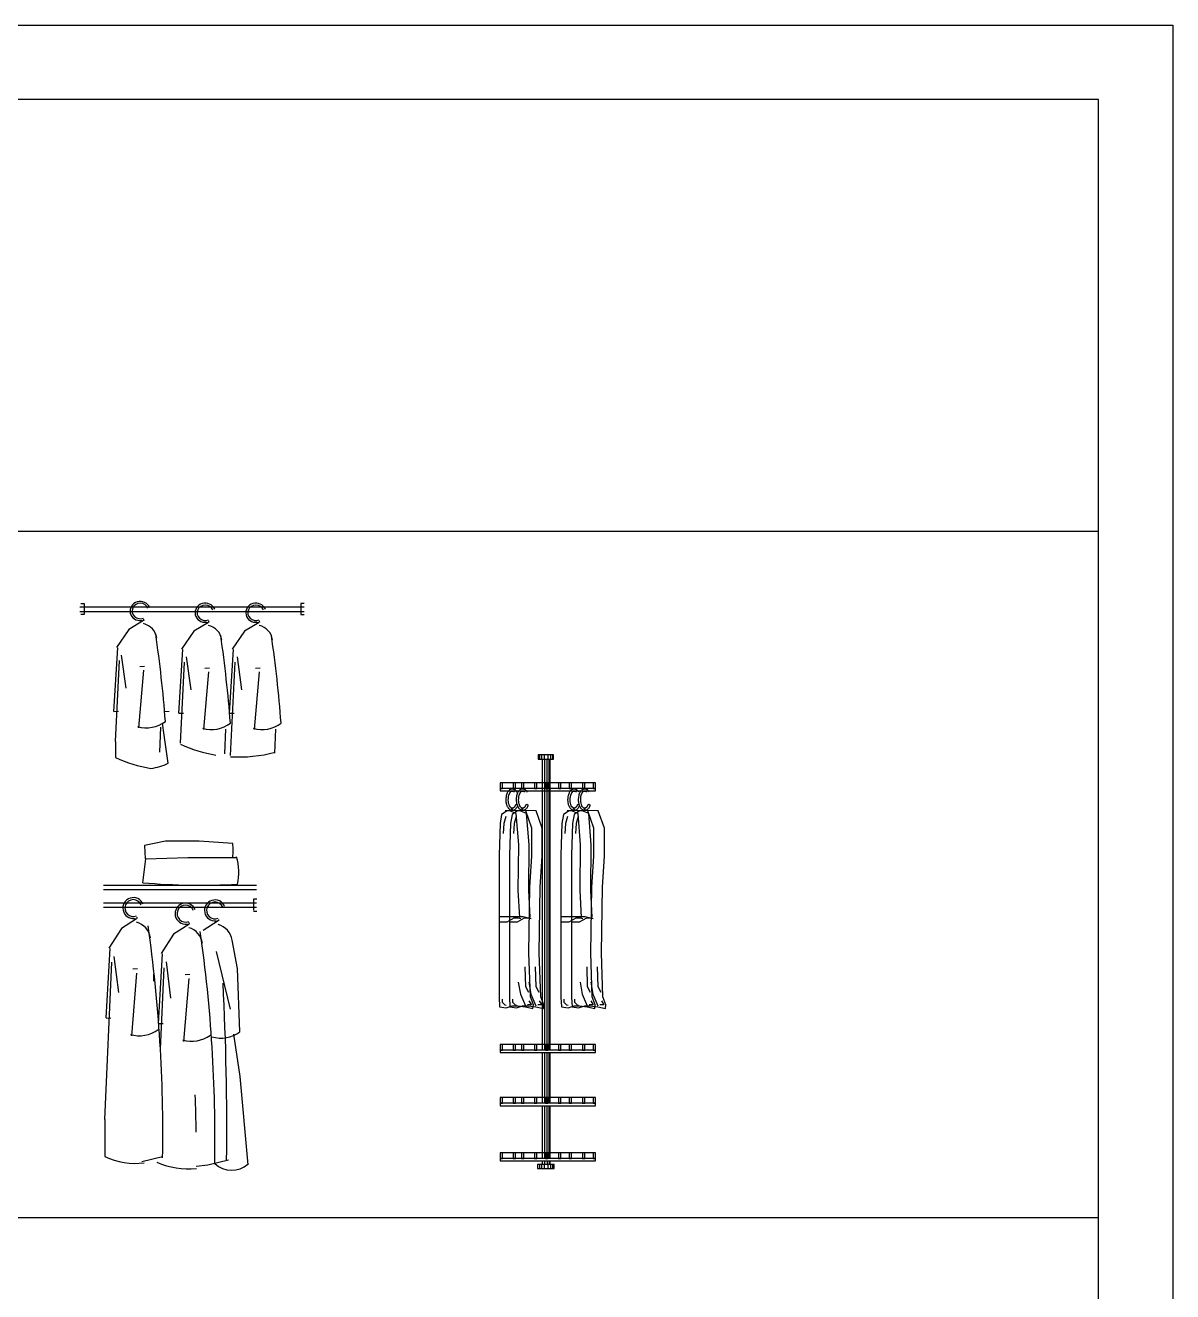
# Model space of a CAD drawing. Header units: inches. Extents: x 8.4 to 50.9, y 14.4 to 39.2.
# Drawn here: x 24.16 to 29.37, y 33.47 to 39.22 of the extents above; entities that cross this region are included whole.
import ezdxf

# ---------------------------------------------------------------- set-up
doc = ezdxf.new("R2010")
doc.units = ezdxf.units.IN
doc.header["$MEASUREMENT"] = 0
for name, color, linetype in [('02', 2, 'Continuous'), ('1', 1, 'Continuous'), ('kadrbm', 4, 'Continuous')]:
    doc.layers.add(name, color=color, linetype=linetype)

# ---------------------------------------------------------------- blocks, each defined once
blk = doc.blocks.new('kadrbm')
at = {"layer": 'kadrbm', "color": 4}
blk.add_lwpolyline([(0, 0), (0, 24.7972), (21, 24.7972), (21, 0), (0, 0)], close=True, dxfattribs=at)
blk.add_lwpolyline([(20.6631, 0.3257), (20.6631, 24.4603), (0.3369, 24.4603), (0.3369, 0.3257), (20.6631, 0.3257)], dxfattribs=at)

msp = doc.modelspace()

# ---------------------------------------------------------------- linework, layer by layer
at = {"layer": '02'}
for p, q in [((24.408, 36.5951), (24.4233, 36.5951)), ((24.4233, 36.5951), (24.4233, 36.5455)), ((25.4088, 36.5951), (25.4088, 36.5455)), ((25.4242, 36.5951), (25.4088, 36.5951)), ((24.4043, 36.5795), (25.4243, 36.5795)), ((24.4043, 36.5595), (25.4243, 36.5595)), ((24.4233, 36.5455), (24.408, 36.5455)), ((25.4088, 36.5455), (25.4242, 36.5455)), ((24.6262, 36.4768), (24.5702, 36.3959)), ((24.6934, 36.5173), (24.6262, 36.4768)), ((24.6842, 36.5179), (24.6846, 36.512)), ((24.6938, 36.5237), (24.6942, 36.5178)), ((24.9889, 36.5094), (24.9217, 36.4689)), ((24.9798, 36.51), (24.9801, 36.5041)), ((24.9893, 36.5158), (24.9897, 36.5099)), ((25.2193, 36.5094), (25.1521, 36.4689)), ((25.2101, 36.51), (25.2105, 36.5041)), ((25.2197, 36.5158), (25.2201, 36.5099)), ((24.9217, 36.4689), (24.8657, 36.388)), ((25.1521, 36.4689), (25.0961, 36.388)), ((24.5748, 36.3946), (24.5569, 36.1048)), ((24.8703, 36.3867), (24.8524, 36.0969)), ((25.1007, 36.3867), (25.0828, 36.0969)), ((24.5659, 35.9686), (24.5837, 36.3367)), ((24.5925, 36.3613), (24.6123, 36.2107)), ((24.6768, 36.3095), (24.6976, 36.3106)), ((24.8615, 35.9607), (24.8792, 36.3288)), ((24.888, 36.3534), (24.9079, 36.2028)), ((25.0891, 35.9042), (25.1096, 36.3288)), ((25.1184, 36.3534), (25.1382, 36.2028)), ((24.672, 36.0301), (24.6946, 36.292)), ((24.9675, 36.0222), (24.9901, 36.2841)), ((24.9723, 36.3016), (24.9931, 36.3027)), ((25.1979, 36.0222), (25.2205, 36.2841)), ((25.2027, 36.3016), (25.2235, 36.3027)), ((24.5588, 36.1042), (24.5796, 36.1054)), ((24.7892, 36.1042), (24.81, 36.1054)), ((24.8543, 36.0963), (24.8751, 36.0975)), ((25.0847, 36.0963), (25.1055, 36.0975)), ((24.767, 35.9196), (24.7721, 36.033)), ((24.7876, 35.9971), (24.7802, 36.051)), ((25.0625, 35.9117), (25.0676, 36.0251)), ((25.2907, 35.9153), (25.2956, 36.0251)), ((24.5659, 35.9686), (24.5659, 35.8951)), ((24.8055, 35.8696), (24.7876, 35.9971)), ((26.4934, 35.9081), (26.4934, 35.8881)), ((26.5023, 35.9081), (26.5023, 35.8881)), ((26.5142, 35.9081), (26.5142, 35.8881)), ((26.5312, 35.9081), (26.5312, 35.8881)), ((26.5432, 35.9081), (26.5432, 35.8881)), ((26.5521, 35.9081), (26.5521, 35.8881)), ((26.5068, 34.566, 0.3071), (26.5068, 35.8878, 0.3429)), ((26.5176, 34.566, 0.3071), (26.5176, 35.8878, 0.3429)), ((26.5284, 34.566, 0.3071), (26.5284, 35.8878, 0.3429)), ((26.537, 34.566, 0.3071), (26.537, 35.8878, 0.3429)), ((26.5426, 34.566, 0.3071), (26.5426, 35.8878, 0.3429)), ((26.7372, 35.7805), (26.3139, 35.7805)), ((26.3847, 35.6807), (26.3886, 35.6839)), ((26.3886, 35.6839), (26.3929, 35.6801)), ((26.3929, 35.6801), (26.3932, 35.676)), ((26.4318, 35.6807), (26.4357, 35.6839)), ((26.4357, 35.6839), (26.44, 35.6801)), ((26.44, 35.6801), (26.4403, 35.676)), ((26.6657, 35.6807), (26.6696, 35.6839)), ((26.6696, 35.6839), (26.6739, 35.6801)), ((26.6739, 35.6801), (26.6742, 35.676)), ((26.7139, 35.6807), (26.7178, 35.6839)), ((26.7178, 35.6839), (26.7221, 35.6801)), ((26.7221, 35.6801), (26.7224, 35.676)), ((26.3214, 35.6371), (26.3145, 35.5958)), ((26.3467, 35.6531), (26.3214, 35.6371)), ((26.3398, 35.6279), (26.3306, 35.5958)), ((26.3581, 35.6531), (26.3375, 35.6531)), ((26.388, 35.6417), (26.3581, 35.6531)), ((26.3685, 35.6371), (26.3616, 35.5958)), ((26.3742, 35.6554), (26.365, 35.6669)), ((26.3938, 35.6531), (26.3685, 35.6371)), ((26.4316, 35.6531), (26.3742, 35.6554)), ((26.3869, 35.6279), (26.3777, 35.5958)), ((26.4053, 35.6531), (26.3846, 35.6531)), ((26.3995, 35.4994), (26.388, 35.6417)), ((26.4351, 35.6417), (26.4053, 35.6531)), ((26.4213, 35.6554), (26.4121, 35.6669)), ((26.4787, 35.6531), (26.4213, 35.6554)), ((26.4592, 35.5751), (26.4316, 35.6531)), ((26.4466, 35.4994), (26.4351, 35.6417)), ((26.5063, 35.5751), (26.4787, 35.6531)), ((26.6024, 35.6371), (26.5955, 35.5958)), ((26.6277, 35.6531), (26.6024, 35.6371)), ((26.6208, 35.6279), (26.6116, 35.5958)), ((26.6391, 35.6531), (26.6185, 35.6531)), ((26.669, 35.6417), (26.6391, 35.6531)), ((26.6506, 35.6371), (26.6437, 35.5958)), ((26.6552, 35.6554), (26.646, 35.6669)), ((26.6759, 35.6531), (26.6506, 35.6371)), ((26.7126, 35.6531), (26.6552, 35.6554)), ((26.669, 35.6279), (26.6598, 35.5958)), ((26.6874, 35.6531), (26.6667, 35.6531)), ((26.6805, 35.4994), (26.669, 35.6417)), ((26.7172, 35.6417), (26.6874, 35.6531)), ((26.7034, 35.6554), (26.6943, 35.6669)), ((26.7608, 35.6531), (26.7034, 35.6554)), ((26.7402, 35.5751), (26.7126, 35.6531)), ((26.7287, 35.4994), (26.7172, 35.6417)), ((26.7884, 35.5751), (26.7608, 35.6531)), ((26.3145, 35.5958), (26.3099, 35.4512)), ((26.3306, 35.5958), (26.3283, 35.5499)), ((26.3616, 35.5958), (26.357, 35.4512)), ((26.3777, 35.5958), (26.3754, 35.5499)), ((26.4592, 35.4466), (26.4592, 35.5751)), ((26.5063, 35.4466), (26.5063, 35.5751)), ((26.5955, 35.5958), (26.5909, 35.4512)), ((26.6116, 35.5958), (26.6093, 35.5499)), ((26.6437, 35.5958), (26.6391, 35.4512)), ((26.6598, 35.5958), (26.6575, 35.5499)), ((26.7402, 35.4466), (26.7402, 35.5751)), ((26.7884, 35.4466), (26.7884, 35.5751)), ((24.7926, 35.5153), (24.6985, 35.4965)), ((24.9457, 35.5153), (24.7926, 35.5153)), ((25.0994, 35.5046), (24.9457, 35.5153)), ((26.3972, 35.2929), (26.3995, 35.4994)), ((26.4443, 35.2929), (26.4466, 35.4994)), ((26.6782, 35.2929), (26.6805, 35.4994)), ((26.7264, 35.2929), (26.7287, 35.4994)), ((24.6985, 35.4965), (24.7005, 35.435)), ((24.7033, 35.4351), (24.8947, 35.4415)), ((24.8947, 35.4415), (25.1177, 35.4415)), ((26.3099, 35.4512), (26.3099, 35.2355)), ((26.357, 35.4512), (26.357, 35.2355)), ((26.45, 35.3066), (26.4592, 35.4466)), ((26.4971, 35.3066), (26.5063, 35.4466)), ((26.5909, 35.4512), (26.5909, 35.2355)), ((26.6391, 35.4512), (26.6391, 35.2355)), ((26.731, 35.3066), (26.7402, 35.4466)), ((26.7792, 35.3066), (26.7884, 35.4466)), ((24.6905, 35.3267), (24.7033, 35.4351)), ((24.5118, 35.3153), (25.2068, 35.3153)), ((24.5118, 35.2953), (25.2068, 35.2953)), ((26.4041, 35.169), (26.3972, 35.2929)), ((26.4512, 35.169), (26.4443, 35.2929)), ((26.4454, 35.0083), (26.45, 35.3066)), ((26.4925, 35.0083), (26.4971, 35.3066)), ((26.6851, 35.169), (26.6782, 35.2929)), ((26.7264, 35.0083), (26.731, 35.3066)), ((26.7333, 35.169), (26.7264, 35.2929)), ((26.7746, 35.0083), (26.7792, 35.3066)), ((24.5118, 35.2349), (25.2068, 35.2349)), ((24.5118, 35.2149), (25.2068, 35.2149)), ((25.193, 35.2522), (25.193, 35.2026)), ((25.2084, 35.2522), (25.193, 35.2522)), ((26.3099, 35.2355), (26.3099, 34.9601)), ((26.357, 35.2355), (26.357, 34.9601)), ((26.5909, 35.2355), (26.5909, 34.9601)), ((26.6391, 35.2355), (26.6391, 34.9601)), ((24.6621, 35.1624), (24.5932, 35.1181)), ((24.6528, 35.1644), (24.6532, 35.158)), ((24.6626, 35.1707), (24.6629, 35.1643)), ((25.0238, 35.1538), (25.0242, 35.1474)), ((25.0336, 35.1601), (25.034, 35.1537)), ((25.193, 35.1973), (25.2084, 35.1973)), ((26.3099, 35.1713), (26.3099, 35.1483)), ((26.3719, 35.1713), (26.3099, 35.1713)), ((26.3467, 35.1483), (26.3788, 35.1667)), ((26.357, 35.1713), (26.357, 35.1483)), ((26.419, 35.1713), (26.357, 35.1713)), ((26.4087, 35.1621), (26.3719, 35.1713)), ((26.3788, 35.1667), (26.3972, 35.1667)), ((26.3938, 35.1483), (26.4259, 35.1667)), ((26.4558, 35.1621), (26.419, 35.1713)), ((26.4259, 35.1667), (26.4443, 35.1667)), ((26.5909, 35.1713), (26.5909, 35.1483)), ((26.6529, 35.1713), (26.5909, 35.1713)), ((26.6277, 35.1483), (26.6598, 35.1667)), ((26.6391, 35.1713), (26.6391, 35.1483)), ((26.7011, 35.1713), (26.6391, 35.1713)), ((26.6897, 35.1621), (26.6529, 35.1713)), ((26.6598, 35.1667), (26.6782, 35.1667)), ((26.6759, 35.1483), (26.708, 35.1667)), ((26.7379, 35.1621), (26.7011, 35.1713)), ((26.708, 35.1667), (26.7264, 35.1667)), ((24.5932, 35.1181), (24.5358, 35.0299)), ((24.8993, 35.1371), (24.8304, 35.0929)), ((24.89, 35.1392), (24.8904, 35.1328)), ((24.8998, 35.1455), (24.9002, 35.1391)), ((25.0331, 35.1531), (24.9642, 35.1089)), ((26.3099, 35.1483), (26.3467, 35.1483)), ((26.357, 35.1483), (26.3938, 35.1483)), ((26.5909, 35.1483), (26.6277, 35.1483)), ((26.6391, 35.1483), (26.6759, 35.1483)), ((24.8304, 35.0929), (24.773, 35.0047)), ((25.1205, 34.9369), (25.0957, 35.0661)), ((24.5405, 35.0285), (24.5222, 34.7124)), ((24.5587, 34.9922), (24.579, 34.8278)), ((24.7777, 35.0033), (24.7594, 34.6872)), ((25.0891, 34.7517), (25.0255, 35.0149)), ((26.4523, 34.8087), (26.4454, 35.0083)), ((26.4994, 34.8087), (26.4925, 35.0083)), ((26.7333, 34.8087), (26.7264, 35.0083)), ((26.7815, 34.8087), (26.7746, 35.0083)), ((24.5172, 34.2507), (24.5496, 34.9653)), ((24.6451, 34.9356), (24.6664, 34.9369)), ((24.7701, 34.5706), (24.7869, 34.9401)), ((24.7959, 34.967), (24.8162, 34.8026)), ((25.131, 34.6493), (25.1205, 34.9369)), ((26.3099, 34.9601), (26.3099, 34.8661)), ((26.357, 34.9601), (26.357, 34.8661)), ((26.427, 34.9441), (26.4293, 34.8546)), ((26.4741, 34.9441), (26.4764, 34.8546)), ((26.5909, 34.9601), (26.5909, 34.8661)), ((26.6391, 34.9601), (26.6391, 34.8661)), ((26.708, 34.9441), (26.7103, 34.8546)), ((26.7563, 34.9441), (26.7586, 34.8546)), ((24.6402, 34.6309), (24.6634, 34.9165)), ((24.739, 34.9116), (24.739, 34.8798)), ((24.8774, 34.6056), (24.9006, 34.8913)), ((24.8823, 34.9104), (24.9036, 34.9117)), ((26.3099, 34.8661), (26.3099, 34.8064)), ((26.357, 34.8661), (26.357, 34.8064)), ((26.3972, 34.8752), (26.4064, 34.8202)), ((26.4443, 34.8752), (26.4535, 34.8202)), ((26.5909, 34.8661), (26.5909, 34.8064)), ((26.6391, 34.8661), (26.6391, 34.8064)), ((26.6782, 34.8752), (26.6874, 34.8202)), ((26.7264, 34.8752), (26.7356, 34.8202)), ((26.4064, 34.8202), (26.4293, 34.7674)), ((26.4293, 34.8546), (26.4431, 34.8293)), ((26.4661, 34.772), (26.4523, 34.8087)), ((26.4535, 34.8202), (26.4764, 34.7674)), ((26.4764, 34.8546), (26.4902, 34.8293)), ((26.5132, 34.772), (26.4994, 34.8087)), ((26.6874, 34.8202), (26.7103, 34.7674)), ((26.7103, 34.8546), (26.7241, 34.8293)), ((26.7471, 34.772), (26.7333, 34.8087)), ((26.7356, 34.8202), (26.7586, 34.7674)), ((26.7586, 34.8546), (26.7723, 34.8293)), ((26.7953, 34.772), (26.7815, 34.8087)), ((26.3099, 34.8064), (26.3122, 34.7628)), ((26.3122, 34.7628), (26.3421, 34.7582)), ((26.3237, 34.7972), (26.3237, 34.7835)), ((26.3237, 34.7835), (26.3352, 34.772)), ((26.3352, 34.772), (26.3421, 34.7697)), ((26.3421, 34.7582), (26.3696, 34.7674)), ((26.357, 34.8064), (26.3593, 34.7628)), ((26.3593, 34.7628), (26.3892, 34.7582)), ((26.3696, 34.7674), (26.3949, 34.7674)), ((26.3708, 34.7972), (26.3708, 34.7835)), ((26.3708, 34.7835), (26.3823, 34.772)), ((26.3823, 34.772), (26.3892, 34.7697)), ((26.3892, 34.7582), (26.4167, 34.7674)), ((26.3949, 34.7674), (26.4293, 34.7628)), ((26.4167, 34.7674), (26.442, 34.7674)), ((26.4293, 34.7628), (26.4638, 34.7559)), ((26.4569, 34.772), (26.4385, 34.772)), ((26.442, 34.7674), (26.4764, 34.7628)), ((26.4454, 34.7903), (26.4569, 34.772)), ((26.4638, 34.7559), (26.4661, 34.772)), ((26.4764, 34.7628), (26.5109, 34.7559)), ((26.504, 34.772), (26.4856, 34.772)), ((26.4925, 34.7903), (26.504, 34.772)), ((26.5109, 34.7559), (26.5132, 34.772)), ((26.5909, 34.8064), (26.5932, 34.7628)), ((26.5932, 34.7628), (26.6231, 34.7582)), ((26.6047, 34.7972), (26.6047, 34.7835)), ((26.6047, 34.7835), (26.6162, 34.772)), ((26.6162, 34.772), (26.6231, 34.7697)), ((26.6231, 34.7582), (26.6506, 34.7674)), ((26.6391, 34.8064), (26.6414, 34.7628)), ((26.6414, 34.7628), (26.6713, 34.7582)), ((26.6506, 34.7674), (26.6759, 34.7674)), ((26.6529, 34.7972), (26.6529, 34.7835)), ((26.6529, 34.7835), (26.6644, 34.772)), ((26.6644, 34.772), (26.6713, 34.7697)), ((26.6713, 34.7582), (26.6988, 34.7674)), ((26.6759, 34.7674), (26.7103, 34.7628)), ((26.6988, 34.7674), (26.7241, 34.7674)), ((26.7103, 34.7628), (26.7448, 34.7559)), ((26.7379, 34.772), (26.7195, 34.772)), ((26.7241, 34.7674), (26.7586, 34.7628)), ((26.7264, 34.7903), (26.7379, 34.772)), ((26.7448, 34.7559), (26.7471, 34.772)), ((26.7586, 34.7628), (26.793, 34.7559)), ((26.7861, 34.772), (26.7677, 34.772)), ((26.7746, 34.7903), (26.7861, 34.772)), ((26.793, 34.7559), (26.7953, 34.772)), ((24.5241, 34.7117), (24.5454, 34.713)), ((24.7613, 34.6865), (24.7826, 34.6878)), ((25.1024, 34.6384), (25.1311, 34.4459)), ((26.7372, 34.5917), (26.3139, 34.5917)), ((26.5068, 34.325, 0.2463), (26.5068, 34.5548, 0.3043)), ((26.5176, 34.325, 0.2463), (26.5176, 34.5548, 0.3043)), ((26.5284, 34.325, 0.2463), (26.5284, 34.5548, 0.3043)), ((26.537, 34.325, 0.2463), (26.537, 34.5548, 0.3043)), ((26.5426, 34.325, 0.2463), (26.5426, 34.5548, 0.3043)), ((25.1311, 34.4459), (25.168, 34.0444)), ((26.7372, 34.3506), (26.3139, 34.3506)), ((26.5068, 34.074, 0.183), (26.5068, 34.3137, 0.2435)), ((26.5176, 34.074, 0.183), (26.5176, 34.3137, 0.2435)), ((26.5284, 34.074, 0.183), (26.5284, 34.3137, 0.2435)), ((26.537, 34.074, 0.183), (26.537, 34.3137, 0.2435)), ((26.5426, 34.074, 0.183), (26.5426, 34.3137, 0.2435)), ((24.5172, 34.2507), (24.5172, 34.0827)), ((24.7803, 34.0819), (24.6855, 34.058)), ((25.0802, 34.0669), (24.9854, 34.043)), ((26.7372, 34.0997), (26.3139, 34.0997)), ((26.5068, 34.0469, 0.1762), (26.5068, 34.0628, 0.1802)), ((26.5159, 34.0628), (26.5159, 34.0469)), ((26.5278, 34.0628), (26.5278, 34.0469)), ((26.5367, 34.0628), (26.5367, 34.0469)), ((26.5426, 34.0469, 0.1762), (26.5426, 34.0628, 0.1802)), ((24.9854, 34.043), (24.9329, 34.0368)), ((26.4934, 34.0469), (26.4934, 34.0281)), ((26.5023, 34.0469), (26.5023, 34.0281)), ((26.5026, 34.0281, 0.1714), (26.5026, 34.0281, 0.1714)), ((26.5142, 34.0469), (26.5142, 34.0281)), ((26.5312, 34.0469), (26.5312, 34.0281)), ((26.5426, 34.0281, 0.1714), (26.5426, 34.0281, 0.1714)), ((26.5432, 34.0469), (26.5432, 34.0281)), ((26.5521, 34.0469), (26.5521, 34.0281))]:
    msp.add_line(p, q, dxfattribs=at)
for points in [[(26.557, 35.9081), (26.4881, 35.9081), (26.4881, 35.8881), (26.557, 35.8881)], [(26.3248, 35.7805), (26.3139, 35.7805), (26.3139, 35.7552), (26.3248, 35.7552)], [(26.7478, 35.7549), (26.3154, 35.7549), (26.3154, 35.7437), (26.7478, 35.7437)], [(26.3843, 35.7805), (26.3734, 35.7805), (26.3734, 35.7552), (26.3843, 35.7552)], [(26.4224, 35.7805), (26.4116, 35.7805), (26.4116, 35.7552), (26.4224, 35.7552)], [(26.482, 35.7805), (26.4711, 35.7805), (26.4711, 35.7552), (26.482, 35.7552)], [(26.531, 35.7805), (26.5201, 35.7805), (26.5201, 35.7552), (26.531, 35.7552)], [(26.5905, 35.7805), (26.5797, 35.7805), (26.5797, 35.7552), (26.5905, 35.7552)], [(26.6396, 35.7805), (26.6287, 35.7805), (26.6287, 35.7552), (26.6396, 35.7552)], [(26.6991, 35.7805), (26.6882, 35.7805), (26.6882, 35.7552), (26.6991, 35.7552)], [(26.7481, 35.7805), (26.7372, 35.7805), (26.7372, 35.7552), (26.7481, 35.7552)], [(26.3248, 34.5917), (26.3139, 34.5917), (26.3139, 34.5663), (26.3248, 34.5663)], [(26.3843, 34.5917), (26.3734, 34.5917), (26.3734, 34.5663), (26.3843, 34.5663)], [(26.4224, 34.5917), (26.4116, 34.5917), (26.4116, 34.5663), (26.4224, 34.5663)], [(26.482, 34.5917), (26.4711, 34.5917), (26.4711, 34.5663), (26.482, 34.5663)], [(26.531, 34.5917), (26.5201, 34.5917), (26.5201, 34.5663), (26.531, 34.5663)], [(26.5905, 34.5917), (26.5797, 34.5917), (26.5797, 34.5663), (26.5905, 34.5663)], [(26.6396, 34.5917), (26.6287, 34.5917), (26.6287, 34.5663), (26.6396, 34.5663)], [(26.6991, 34.5917), (26.6882, 34.5917), (26.6882, 34.5663), (26.6991, 34.5663)], [(26.7481, 34.5917), (26.7372, 34.5917), (26.7372, 34.5663), (26.7481, 34.5663)], [(26.7478, 34.566), (26.3154, 34.566), (26.3154, 34.5548), (26.7478, 34.5548)], [(26.3248, 34.3506), (26.3139, 34.3506), (26.3139, 34.3253), (26.3248, 34.3253)], [(26.3843, 34.3506), (26.3734, 34.3506), (26.3734, 34.3253), (26.3843, 34.3253)], [(26.4224, 34.3506), (26.4116, 34.3506), (26.4116, 34.3253), (26.4224, 34.3253)], [(26.482, 34.3506), (26.4711, 34.3506), (26.4711, 34.3253), (26.482, 34.3253)], [(26.531, 34.3506), (26.5201, 34.3506), (26.5201, 34.3253), (26.531, 34.3253)], [(26.5905, 34.3506), (26.5797, 34.3506), (26.5797, 34.3253), (26.5905, 34.3253)], [(26.6396, 34.3506), (26.6287, 34.3506), (26.6287, 34.3253), (26.6396, 34.3253)], [(26.6991, 34.3506), (26.6882, 34.3506), (26.6882, 34.3253), (26.6991, 34.3253)], [(26.7481, 34.3506), (26.7372, 34.3506), (26.7372, 34.3253), (26.7481, 34.3253)], [(26.7478, 34.325), (26.3154, 34.325), (26.3154, 34.3137), (26.7478, 34.3137)], [(26.3248, 34.0997), (26.3139, 34.0997), (26.3139, 34.0744), (26.3248, 34.0744)], [(26.7478, 34.074), (26.3154, 34.074), (26.3154, 34.0628), (26.7478, 34.0628)], [(26.3843, 34.0997), (26.3734, 34.0997), (26.3734, 34.0744), (26.3843, 34.0744)], [(26.4224, 34.0997), (26.4116, 34.0997), (26.4116, 34.0744), (26.4224, 34.0744)], [(26.482, 34.0997), (26.4711, 34.0997), (26.4711, 34.0744), (26.482, 34.0744)], [(26.531, 34.0997), (26.5201, 34.0997), (26.5201, 34.0744), (26.531, 34.0744)], [(26.5905, 34.0997), (26.5797, 34.0997), (26.5797, 34.0744), (26.5905, 34.0744)], [(26.6396, 34.0997), (26.6287, 34.0997), (26.6287, 34.0744), (26.6396, 34.0744)], [(26.6991, 34.0997), (26.6882, 34.0997), (26.6882, 34.0744), (26.6991, 34.0744)], [(26.7481, 34.0997), (26.7372, 34.0997), (26.7372, 34.0744), (26.7481, 34.0744)], [(26.5606, 34.0469), (26.4848, 34.0469), (26.4848, 34.0281), (26.5606, 34.0281)]]:
    msp.add_lwpolyline(points, close=True, dxfattribs=at)
for centre, radius, start, end in [((25.1281, 36.5433), 0.6451, 245.59065, 260.60451), ((25.1281, 36.5433), 0.6451, 266.53871, 284.64057), ((24.8325, 36.4826), 0.6451, 245.59065, 260.60451), ((24.6909, 36.1095), 0.2659, 277.84341, 295.52294), ((24.8145, 35.4736), 0.2866, 353.57475, 6.22348), ((24.8792, 35.3747), 0.2476, 347.18436, 16.36022), ((24.9545, 38.3578), 3.0426, 265.02247, 273.13093), ((24.659, 34.3897), 0.3381, 245.20144, 276.35801), ((24.8962, 34.3645), 0.3381, 245.20144, 276.35801), ((25.0941, 34.1305), 0.1104, 225.99346, 312.04569)]:
    msp.add_arc(centre, radius, start, end, dxfattribs=at)
for centre, major_axis, ratio, start_param, end_param in [((24.6787, 36.5611), (0.0463, 0), 0.940171, 0.390311, 4.833496), ((24.6787, 36.5611), (0.0373, 0), 0.940171, 0.390311, 5.120669), ((24.9742, 36.5532), (0.0463, 0), 0.940171, 0.390311, 4.833496), ((25.2046, 36.5532), (0.0463, 0), 0.940171, 0.390311, 4.833496), ((24.9742, 36.5532), (0.0373, 0), 0.940171, 0.390311, 5.120669), ((25.2046, 36.5532), (0.0373, 0), 0.940171, 0.390311, 5.120669), ((24.6695, 36.4262), (-0.0859, 0), 0.940171, 3.298028, 4.435331), ((24.965, 36.4183), (-0.0859, 0), 0.940171, 3.298028, 4.435331), ((25.1954, 36.4183), (0.0859, 0), 0.940171, 0.156436, 1.293738), ((18.2643, 35.6225), (-6.5451, 0), 0.940171, 3.212716, 3.277648), ((18.5598, 35.6146), (-6.5451, 0), 0.940171, 3.212716, 3.277648), ((18.7902, 35.6146), (-6.5451, 0), 0.940171, 3.212716, 3.277648), ((24.7056, 36.1602), (0.1379, 0), 0.940171, 4.416713, 5.397037), ((25.0011, 36.1523), (0.1379, 0), 0.940171, 4.416713, 5.397037), ((25.2315, 36.1523), (0.1379, 0), 0.940171, 4.416713, 5.397037), ((24.647, 35.2115), (-0.0336, 0.0336), 1, 4.317302, 8.760487), ((24.647, 35.2115), (-0.0271, 0.0271), 1, 4.317302, 9.04766), ((24.8843, 35.1863), (-0.0336, 0.0336), 1, 4.317302, 8.760487), ((24.8843, 35.1863), (-0.0271, 0.0271), 1, 4.317302, 9.04766), ((25.0181, 35.2009), (0.0336, 0.0336), 1, 5.888098, 10.331283), ((25.0181, 35.2009), (-0.0271, 0.0271), 1, 4.317302, 9.04766), ((24.6376, 35.0629), (-0.0623, 0.0623), 1, 4.083426, 5.220729), ((18.0682, 34.1862), (6.284, 2.3611), 1, 5.907403, 6.064988), ((24.8749, 35.0377), (-0.0623, 0.0623), 1, 4.083426, 5.220729), ((18.3054, 34.161), (6.284, 2.3611), 1, 5.907403, 6.064988), ((25.0087, 35.0523), (-0.0623, 0.0623), 1, 4.083426, 5.220729), ((12.2801, 34.2096), (-7.2862, 10.514), 1, 4.095044, 4.158079), ((24.6747, 34.7728), (-0.1, 0.1), 1, 2.060518, 3.003303), ((25.0457, 34.7622), (-0.1, 0.1), 1, 2.060518, 3.003303), ((24.9119, 34.7476), (-0.1, 0.1), 1, 2.060518, 3.003303), ((-260.1173, 27.1514), (-285.1374, 0), 1, 3.166294, 3.166885)]:
    msp.add_ellipse(centre, major_axis=major_axis, ratio=ratio, start_param=start_param, end_param=end_param, dxfattribs=at)
at = {"layer": '02', "extrusion": (0, 0, -1)}
for centre in [(26.3699, 35.704), (26.417, 35.704), (26.6509, 35.704), (26.6991, 35.704)]:
    msp.add_ellipse(centre, major_axis=(0, 0.0396), ratio=0.461857, start_param=2.198479, end_param=6.771689, dxfattribs=at)
at = {"layer": '02'}
for points in [[(26.3932, 35.676), (26.3932, 35.6759), (26.3931, 35.6759), (26.3922, 35.6732), (26.391, 35.6708), (26.3887, 35.6666), (26.3875, 35.6649), (26.385, 35.6619), (26.3838, 35.6607), (26.3811, 35.6584), (26.3796, 35.6575), (26.3768, 35.6561), (26.3755, 35.6556), (26.3728, 35.655), (26.3714, 35.6548), (26.37, 35.6548), (26.3699, 35.6548), (26.3699, 35.6548), (26.3686, 35.6548), (26.3673, 35.6549), (26.3649, 35.6554), (26.3637, 35.6558), (26.3614, 35.6568), (26.3603, 35.6574), (26.3583, 35.6587), (26.3574, 35.6594), (26.3549, 35.6617), (26.3534, 35.6633), (26.3508, 35.667), (26.3497, 35.6689), (26.3476, 35.6731), (26.3468, 35.6753), (26.3452, 35.6799), (26.3445, 35.6823), (26.3429, 35.6899), (26.3422, 35.6952), (26.3418, 35.706), (26.3421, 35.7114), (26.3434, 35.7206), (26.3441, 35.7243), (26.346, 35.7309), (26.3471, 35.7337), (26.3494, 35.7385), (26.3505, 35.7406), (26.3529, 35.7441), (26.3542, 35.7456), (26.3566, 35.748), (26.3579, 35.749), (26.3605, 35.7508), (26.362, 35.7516), (26.3648, 35.7526), (26.3662, 35.7529), (26.3689, 35.7533), (26.3703, 35.7533), (26.373, 35.753), (26.3744, 35.7528), (26.3769, 35.7519), (26.3781, 35.7514), (26.3804, 35.7501), (26.3815, 35.7493), (26.3834, 35.7477), (26.3844, 35.7468), (26.3869, 35.7441), (26.3883, 35.7421), (26.3897, 35.7396), (26.3899, 35.7393), (26.39, 35.739)], [(26.4403, 35.676), (26.4403, 35.6759), (26.4403, 35.6759), (26.4393, 35.6732), (26.4382, 35.6708), (26.4358, 35.6666), (26.4346, 35.6649), (26.4321, 35.6619), (26.4309, 35.6607), (26.4282, 35.6584), (26.4267, 35.6575), (26.4239, 35.6561), (26.4226, 35.6556), (26.4199, 35.655), (26.4185, 35.6548), (26.4171, 35.6548), (26.417, 35.6548), (26.417, 35.6548), (26.4157, 35.6548), (26.4144, 35.6549), (26.412, 35.6554), (26.4108, 35.6558), (26.4085, 35.6568), (26.4075, 35.6574), (26.4054, 35.6587), (26.4045, 35.6594), (26.402, 35.6617), (26.4005, 35.6633), (26.3979, 35.667), (26.3968, 35.6689), (26.3948, 35.6731), (26.3939, 35.6753), (26.3923, 35.6799), (26.3916, 35.6823), (26.39, 35.6899), (26.3893, 35.6952), (26.3889, 35.706), (26.3892, 35.7114), (26.3905, 35.7206), (26.3913, 35.7243), (26.3932, 35.7309), (26.3942, 35.7337), (26.3965, 35.7385), (26.3976, 35.7406), (26.4001, 35.7441), (26.4013, 35.7456), (26.4037, 35.748), (26.405, 35.749), (26.4076, 35.7508), (26.4091, 35.7516), (26.4119, 35.7526), (26.4133, 35.7529), (26.416, 35.7533), (26.4174, 35.7533), (26.4201, 35.753), (26.4215, 35.7528), (26.424, 35.7519), (26.4252, 35.7514), (26.4275, 35.7501), (26.4286, 35.7493), (26.4306, 35.7477), (26.4315, 35.7468), (26.434, 35.7441), (26.4354, 35.7421), (26.4368, 35.7396), (26.437, 35.7393), (26.4372, 35.739)], [(26.6742, 35.676), (26.6742, 35.6759), (26.6741, 35.6759), (26.6732, 35.6732), (26.672, 35.6708), (26.6697, 35.6666), (26.6685, 35.6649), (26.666, 35.6619), (26.6648, 35.6607), (26.6621, 35.6584), (26.6606, 35.6575), (26.6578, 35.6561), (26.6565, 35.6556), (26.6538, 35.655), (26.6524, 35.6548), (26.651, 35.6548), (26.6509, 35.6548), (26.6509, 35.6548), (26.6496, 35.6548), (26.6483, 35.6549), (26.6459, 35.6554), (26.6447, 35.6558), (26.6424, 35.6568), (26.6413, 35.6574), (26.6393, 35.6587), (26.6384, 35.6594), (26.6359, 35.6617), (26.6344, 35.6633), (26.6318, 35.667), (26.6307, 35.6689), (26.6286, 35.6731), (26.6278, 35.6753), (26.6262, 35.6799), (26.6255, 35.6823), (26.6239, 35.6899), (26.6232, 35.6952), (26.6228, 35.706), (26.6231, 35.7114), (26.6244, 35.7206), (26.6251, 35.7243), (26.627, 35.7309), (26.6281, 35.7337), (26.6304, 35.7385), (26.6315, 35.7406), (26.6339, 35.7441), (26.6352, 35.7456), (26.6376, 35.748), (26.6389, 35.749), (26.6415, 35.7508), (26.643, 35.7516), (26.6458, 35.7526), (26.6472, 35.7529), (26.6499, 35.7533), (26.6513, 35.7533), (26.654, 35.753), (26.6554, 35.7528), (26.6579, 35.7519), (26.6591, 35.7514), (26.6614, 35.7501), (26.6625, 35.7493), (26.6644, 35.7477), (26.6654, 35.7468), (26.6679, 35.7441), (26.6693, 35.7421), (26.6707, 35.7396), (26.6709, 35.7393), (26.671, 35.739)], [(26.7224, 35.676), (26.7224, 35.6759), (26.7224, 35.6759), (26.7214, 35.6732), (26.7203, 35.6708), (26.7179, 35.6666), (26.7167, 35.6649), (26.7143, 35.6619), (26.713, 35.6607), (26.7103, 35.6584), (26.7089, 35.6575), (26.706, 35.6561), (26.7047, 35.6556), (26.702, 35.655), (26.7006, 35.6548), (26.6992, 35.6548), (26.6991, 35.6548), (26.6991, 35.6548), (26.6978, 35.6548), (26.6966, 35.6549), (26.6941, 35.6554), (26.6929, 35.6558), (26.6906, 35.6568), (26.6896, 35.6574), (26.6876, 35.6587), (26.6866, 35.6594), (26.6841, 35.6617), (26.6826, 35.6633), (26.68, 35.667), (26.6789, 35.6689), (26.6769, 35.6731), (26.676, 35.6753), (26.6744, 35.6799), (26.6738, 35.6823), (26.6721, 35.6899), (26.6714, 35.6952), (26.6711, 35.706), (26.6713, 35.7114), (26.6726, 35.7206), (26.6734, 35.7243), (26.6753, 35.7309), (26.6763, 35.7337), (26.6786, 35.7385), (26.6797, 35.7406), (26.6822, 35.7441), (26.6834, 35.7456), (26.6859, 35.748), (26.6871, 35.749), (26.6898, 35.7508), (26.6912, 35.7516), (26.694, 35.7526), (26.6954, 35.7529), (26.6981, 35.7533), (26.6995, 35.7533), (26.7022, 35.753), (26.7036, 35.7528), (26.7061, 35.7519), (26.7073, 35.7514), (26.7096, 35.7501), (26.7107, 35.7493), (26.7127, 35.7477), (26.7136, 35.7468), (26.7161, 35.7441), (26.7175, 35.7421), (26.7189, 35.7396), (26.7191, 35.7393), (26.7193, 35.739)]]:
    msp.add_open_spline(points, degree=3, knots=[5.385607, 5.385607, 5.385607, 5.385607, 5.391283, 5.391283, 5.601305, 5.601305, 5.776134, 5.776134, 5.92022, 5.92022, 6.064306, 6.064306, 6.172002, 6.172002, 6.279698, 6.279698, 6.283185, 6.283185, 6.283185, 6.380809, 6.380809, 6.478432, 6.478432, 6.576056, 6.576056, 6.673679, 6.673679, 6.857193, 6.857193, 7.040708, 7.040708, 7.224222, 7.224222, 7.407737, 7.407737, 7.776036, 7.776036, 8.144335, 8.144335, 8.417428, 8.417428, 8.646764, 8.646764, 8.837894, 8.837894, 8.996021, 8.996021, 9.127281, 9.127281, 9.25854, 9.25854, 9.364284, 9.364284, 9.470028, 9.470028, 9.575771, 9.575771, 9.681515, 9.681515, 9.787258, 9.787258, 9.893002, 9.893002, 10.095531, 10.095531, 10.122643, 10.122643, 10.122643, 10.122643], dxfattribs=at)
at = {"layer": '1'}
for p, q in [((8.7087, 36.9235), (29.0349, 36.9235)), ((8.7087, 33.8054), (29.0349, 33.8054))]:
    msp.add_line(p, q, dxfattribs=at)

# ---------------------------------------------------------------- block references
at = {"layer": 'kadrbm'}
msp.add_blockref('kadrbm', (8.3718, 14.4249), dxfattribs=at)

doc.saveas('drawing.dxf')
